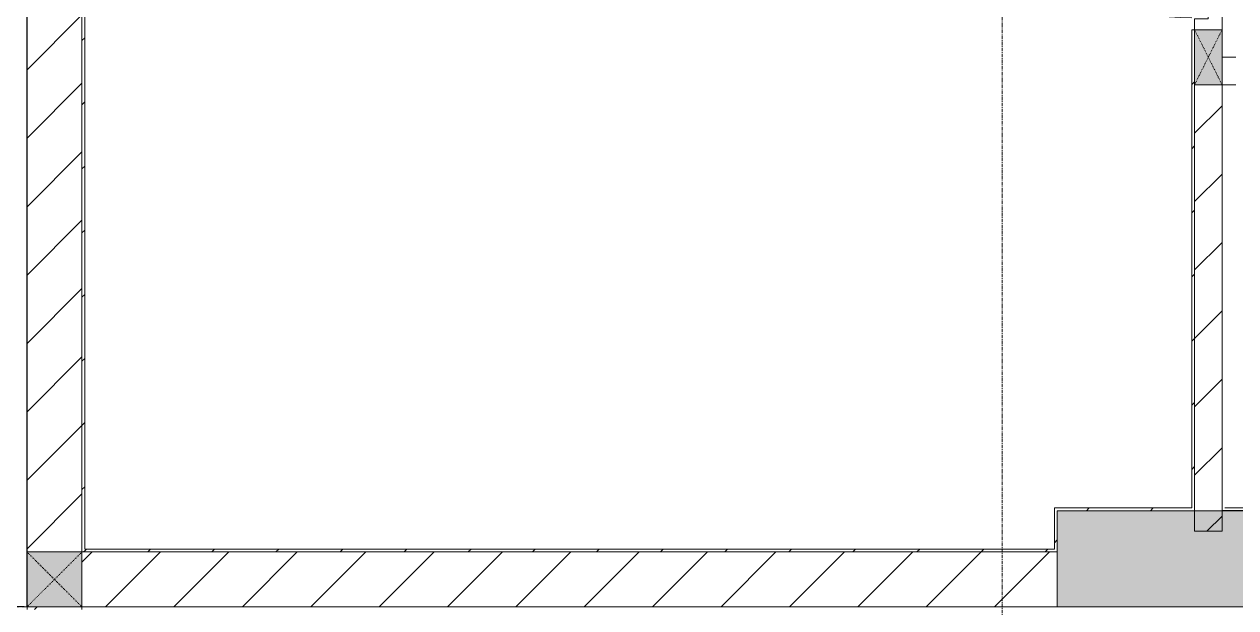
# Model space of a CAD drawing. Header units: millimetres. Extents: x 5359 to 218750, y -16347 to 109893.
# Drawn here: x 118492 to 122903, y 17234 to 19357 of the extents above; entities that cross this region are included whole.
import ezdxf

# ---------------------------------------------------------------- set-up
doc = ezdxf.new("R2010")
doc.units = ezdxf.units.MM
doc.linetypes.add('Dash', pattern=[6, 3, -3])
doc.linetypes.add('Grid Line', pattern=[22.225, 12.7, -3.175, 3.175, -3.175])
for name, color, linetype, lineweight in [('0-1', 7, 'Continuous', 5), ('A-DETL-GENF-1', 9, 'Continuous', 9), ('A-DOOR-1', 9, 'Continuous', 9), ('A-FLOR-1', 9, 'Continuous', 9), ('A-WALL', 113, 'Continuous', 9), ('A-WALL-1', 53, 'Continuous', 18), ('A-WALL-2', 9, 'Continuous', 9), ('A-WALL-3', 113, 'Continuous', 18), ('A-WALL-PATT-1', 10, 'Continuous', 9), ('A-WALL-PATT-2', 9, 'Continuous', 9), ('A-WALL-PATT-3', 111, 'Continuous', 9), ('G-IMPT', 8, 'Continuous', 9), ('I-WALL-1', 53, 'Continuous', 18), ('M-EQPM', 50, 'Continuous', 9), ('S-COLS', 52, 'Continuous', 9), ('S-COLS-1', 253, 'Continuous', 5), ('S-COLS-2', 53, 'Continuous', 18), ('S-COLS-3', 9, 'Continuous', 9), ('S-COLS-4', 52, 'Continuous', 18), ('S-COLS-5', 52, 'Dash', 9), ('S-COLS-HDLN', 52, 'Dash', 9), ('S-COLS-HDLN-1', 9, 'Dash', 9), ('S-GRID-1', 1, 'Grid Line', 9)]:
    doc.layers.add(name, color=color, linetype=linetype, lineweight=lineweight)
pattern_1 = [(45, (0, 0), (-124.4508, 124.4508), [])]
pattern_2 = [(45, (0, 0), (-116.67262, 116.67262), [])]

# ---------------------------------------------------------------- blocks, each defined once
blk = doc.blocks.new('NCV_TKTC_KET CAU_rvt-1-TKCS_MB ĐỊNH VỊ CỔNG-HÀNG RÀO')
at = {"layer": 'S-COLS-1'}
blk.add_hatch(color=256, dxfattribs=at).paths.add_polyline_path([(122770.8, 17236.9), (122952.6, 17236.9), (122952.6, 17586.9), (122252.6, 17586.9), (122252.6, 17236.9)])
at = {"layer": 'S-COLS-2'}
for p, q in [((122952.6, 17586.9), (122252.6, 17586.9)), ((122252.6, 17586.9), (122252.6, 17236.9)), ((122252.6, 17236.9), (122952.6, 17236.9))]:
    blk.add_line(p, q, dxfattribs=at)
blk = doc.blocks.new('DOOR_CW_01 CANH MO-PANEL KINH - DIW_01-900x2200-CỬA GỖ VÂN LAMINATE-553375-TKCS_MB ĐỊNH VỊ CỔNG-HÀNG RÀO')
at = {"layer": 'A-DETL-GENF-1'}
for p, q in [((-397, -182), (-397, -62)), ((-397, -62), (-357, -62)), ((-357, -62), (-357, -182)), ((-357, -182), (-397, -182)), ((-397, -196), (-391, -196)), ((-397, -738), (-397, -196)), ((-391, -196), (-391, -182)), ((-391, -182), (-363, -182)), ((-363, -182), (-363, -196)), ((-357, -196), (-363, -196)), ((-357, -196), (-357, -738)), ((-442, -737), (-442, -816.5)), ((-434, -799.5), (-434, -737)), ((-433.9, -711.2), (-427.3, -715.8)), ((-397, -738), (-391, -738)), ((-391, -752), (-391, -738)), ((-357, -738), (-363, -738)), ((-363, -738), (-363, -752)), ((-320.1, -711.2), (-326.7, -715.8)), ((-320, -799.5), (-320, -737)), ((-312, -737), (-312, -816.5)), ((-399, -792.2), (-399, -831.8)), ((-397, -792.2), (-399, -792.2)), ((-357, -752), (-397, -752)), ((-397, -752), (-397, -872)), ((-397, -792.2), (-397, -831.8)), ((-363, -752), (-391, -752)), ((-357, -872), (-357, -752)), ((-357, -792.2), (-357, -831.8)), ((-357, -792.2), (-355, -792.2)), ((-355, -792.2), (-355, -831.8)), ((-399, -820.5), (-438, -820.5)), ((-399, -803.5), (-430, -803.5)), ((-399, -831.8), (-397, -831.8)), ((-355, -831.8), (-357, -831.8)), ((-355, -803.5), (-324, -803.5)), ((-355, -820.5), (-316, -820.5)), ((-397, -872), (-357, -872))]:
    blk.add_line(p, q, dxfattribs=at)
blk.add_circle((-407, -60), 10, dxfattribs=at)
for centre, radius, start, end in [((-407, -60), 814, 268, 0), ((-397, -737), 45, 145, 180), ((-397, -737), 37, 145, 180), ((-357, -737), 37, 0, 35), ((-357, -737), 45, 360, 35), ((-438, -816.5), 4, 180, 270), ((-430, -799.5), 4, 180, 270), ((-324, -799.5), 4, 270, 0), ((-316, -816.5), 4, 270, 0)]:
    blk.add_arc(centre, radius, start, end, dxfattribs=at)
at = {"layer": 'A-DOOR-1'}
for p, q in [((-450, -50), (-450, 50)), ((-450, 50), (-400, 50)), ((-400, 50), (-400, 0)), ((400, 0), (400, 50)), ((400, 50), (450, 50)), ((450, 50), (450, -50)), ((-410, 0), (-410, -50)), ((-400, 0), (-410, 0)), ((410, 0), (400, 0)), ((410, -50), (410, 0)), ((-410, -50), (-450, -50)), ((-407, -50), (-382, -50)), ((450, -50), (410, -50))]:
    blk.add_line(p, q, dxfattribs=at)
blk = doc.blocks.new('G1_SOF - BO TRU - 100x200-V35-TKCS_MB ĐỊNH VỊ CỔNG-HÀNG RÀO')
at = {"layer": 'S-COLS-3'}
blk.add_hatch(color=256, dxfattribs=at).paths.add_polyline_path([(-50, -100), (50, -100), (50, 100), (-50, 100)])
at = {"layer": 'S-COLS-2'}
for p, q in [((50, 100), (-50, 100)), ((-50, 100), (-50, -100)), ((50, -100), (50, 100))]:
    blk.add_line(p, q, dxfattribs=at)
at = {"layer": 'S-COLS-HDLN-1'}
for p, q in [((50, 100), (-50, -100)), ((-50, 100), (50, -100))]:
    blk.add_line(p, q, dxfattribs=at)
blk = doc.blocks.new('NCV_TKTC_TANG 1_rvt-1-TKCS_MB ĐỊNH VỊ CỔNG-HÀNG RÀO')
at = {"layer": 'A-WALL-PATT-1'}
h = blk.add_hatch(dxfattribs=at)
h.set_pattern_fill('FP_2', color=256, style=0, pattern_type=2)
h.set_pattern_definition(pattern_1)
h.paths.add_polyline_path([(122852.6, 17511.9), (122852.6, 19136.9), (122752.6, 19136.9), (122752.6, 17511.9), (122770.8, 17511.9)])
h.paths.add_polyline_path([(122852.6, 20236.9), (122852.6, 20536.5), (122752.6, 20536.5), (122752.6, 20236.9), (122802.6, 20236.9)])
h.paths.add_polyline_path([(122752.6, 21336.5), (122852.6, 21336.5), (122852.6, 22236.9), (122752.6, 22236.9), (122752.6, 22116.5)])
at = {"layer": 'A-WALL-PATT-2'}
h = blk.add_hatch(dxfattribs=at)
h.set_pattern_fill('FP_3', color=256, style=0, pattern_type=2)
h.set_pattern_definition(pattern_2)
h.paths.add_polyline_path([(118702.6, 17436.9), (118712.6, 17436.9), (118712.6, 20326.9), (118702.6, 20326.9), (118702.6, 19157.8)])
h = blk.add_hatch(dxfattribs=at)
h.set_pattern_fill('FP_3', color=256, style=0, pattern_type=2)
h.set_pattern_definition(pattern_2)
h.paths.add_polyline_path([(122752.6, 17596.9), (122752.6, 19336.9), (122742.6, 19336.9), (122742.6, 17596.9)])
h.paths.add_polyline_path([(122742.6, 20236.9), (122752.6, 20236.9), (122752.6, 20326.9), (122742.6, 20326.9), (122742.6, 20244.9)])
h = blk.add_hatch(dxfattribs=at)
h.set_pattern_fill('FP_3', color=256, style=0, pattern_type=2)
h.set_pattern_definition(pattern_2)
h.paths.add_polyline_path([(122252.6, 17446.9), (122252.6, 17596.9), (122242.6, 17596.9), (122242.6, 17446.9)])
h = blk.add_hatch(dxfattribs=at)
h.set_pattern_fill('FP_3', color=256, style=0, pattern_type=2)
h.set_pattern_definition(pattern_2)
h.paths.add_polyline_path([(122752.6, 17586.9), (122752.6, 17596.9), (122252.6, 17596.9), (122252.6, 17586.9)])
h = blk.add_hatch(dxfattribs=at)
h.set_pattern_fill('FP_3', color=256, style=0, pattern_type=2)
h.set_pattern_definition(pattern_2)
h.paths.add_polyline_path([(122252.6, 17436.9), (122252.6, 17446.9), (118712.6, 17446.9), (118712.6, 17436.9), (121560.4, 17436.9)])
at = {"layer": 'A-FLOR-1'}
blk.add_line((122852.6, 17587.4), (122862.6, 17587.4), dxfattribs=at)
at = {"layer": 'A-WALL-1'}
for p, q in [((122862.6, 19236.9), (122852.6, 19236.9)), ((122852.6, 19126.9), (122852.6, 19136.9)), ((122752.6, 17596.9), (122752.6, 17511.9)), ((122852.6, 17511.9), (122852.6, 17587.4)), ((122752.6, 17511.9), (122852.6, 17511.9))]:
    blk.add_line(p, q, dxfattribs=at)
at = {"layer": 'A-WALL-2'}
for p, q in [((122902.6, 19236.9), (122862.6, 19236.9)), ((122752.6, 19136.9), (122752.6, 17596.9)), ((122752.6, 17596.9), (122752.6, 19136.9)), ((122852.6, 19136.9), (122902.6, 19136.9)), ((122852.6, 17587.4), (122852.6, 19126.9))]:
    blk.add_line(p, q, dxfattribs=at)
at = {"layer": 'I-WALL-1'}
for p, q in [((118702.6, 20326.9), (118702.6, 17436.9)), ((118712.6, 17446.9), (118712.6, 20326.9)), ((122752.6, 19336.9), (122742.6, 19336.9)), ((122742.6, 19336.9), (122742.6, 17596.9)), ((122252.6, 17596.9), (122242.6, 17596.9)), ((122242.6, 17596.9), (122242.6, 17446.9)), ((122742.6, 17596.9), (122252.6, 17596.9)), ((122752.6, 17586.9), (122752.6, 17596.9)), ((122962.6, 17597.4), (122862.6, 17597.4)), ((122252.6, 17446.9), (122252.6, 17586.9)), ((122252.6, 17586.9), (122752.6, 17586.9)), ((122862.6, 17587.4), (122952.6, 17587.4)), ((118702.6, 17436.9), (118712.6, 17436.9)), ((122242.6, 17446.9), (118712.6, 17446.9)), ((118712.6, 17436.9), (122252.6, 17436.9)), ((122252.6, 17436.9), (122252.6, 17446.9))]:
    blk.add_line(p, q, dxfattribs=at)
at = {"layer": 'A-DOOR-1', "rotation": 269.9999999999995}
blk.add_blockref('DOOR_CW_01 CANH MO-PANEL KINH - DIW_01-900x2200-CỬA GỖ VÂN LAMINATE-553375-TKCS_MB ĐỊNH VỊ CỔNG-HÀNG RÀO', (122802.6, 19786.9), dxfattribs=at)
at = {"layer": 'S-COLS-3', "rotation": 180}
blk.add_blockref('G1_SOF - BO TRU - 100x200-V35-TKCS_MB ĐỊNH VỊ CỔNG-HÀNG RÀO', (122802.6, 19236.9), dxfattribs=at)
blk = doc.blocks.new('TKTC_XREF_251221_MB TANG 1 - TKTC_XREF_260130_MB TANG 1_dwg-4202109-TKCS_MB ĐỊNH VỊ CỔNG-HÀNG RÀO')
at = {"layer": 'G-IMPT'}
blk.add_line((-86699.1, -384108.1), (-84659.2, -384108.1), dxfattribs=at)
blk = doc.blocks.new('TKTC_XREF_251221_MB TANG 1 - TKTC_XREF_251221_MB TANG 1-2038492-TKCS_MB ĐỊNH VỊ CỔNG-HÀNG RÀO')
blk.add_blockref('TKTC_XREF_251221_MB TANG 1 - TKTC_XREF_260130_MB TANG 1_dwg-4202109-TKCS_MB ĐỊNH VỊ CỔNG-HÀNG RÀO', (169499.1, 384109.7))
blk = doc.blocks.new('G1_SOF - BO TRU - 200x200-3051103-TKCS_MB ĐỊNH VỊ CỔNG-HÀNG RÀO')
at = {"layer": 'S-COLS-HDLN'}
for p, q in [((-100, -100), (100, 100)), ((100, -100), (-100, 100))]:
    blk.add_line(p, q, dxfattribs=at)

msp = doc.modelspace()

# ---------------------------------------------------------------- hatches: boundary and pattern name
at = {"layer": 'A-WALL-PATT-3'}
h = msp.add_hatch(dxfattribs=at)
h.set_pattern_fill('FP_1', color=256, style=0, pattern_type=2)
h.set_pattern_definition(pattern_1)
h.paths.add_polyline_path([(118702.6, 17226.9), (118702.6, 17236.9), (118502.6, 17236.9), (118502.6, 17226.9)])
h.paths.add_polyline_path([(118702.6, 17436.9), (118702.6, 20336.9), (118502.6, 20336.9), (118502.6, 17436.9)])
h = msp.add_hatch(dxfattribs=at)
h.set_pattern_fill('FP_1', color=256, style=0, pattern_type=2)
h.set_pattern_definition(pattern_1)
h.paths.add_polyline_path([(118702.6, 17236.9), (122252.6, 17236.9), (122252.6, 17436.9), (118702.6, 17436.9)])
at = {"layer": 'S-COLS-1'}
msp.add_hatch(color=256, dxfattribs=at).paths.add_polyline_path([(118502.6, 17236.9), (118702.6, 17236.9), (118702.6, 17436.9), (118502.6, 17436.9)])

# ---------------------------------------------------------------- linework, layer by layer
at = {"layer": 'A-WALL'}
for p, q in [((118502.6, 17436.9), (118702.6, 17436.9)), ((118702.6, 17436.9), (118702.6, 17226.9)), ((118492.5, 17236.9), (118502.5, 17236.9)), ((118502.6, 17226.9), (118502.6, 17236.9))]:
    msp.add_line(p, q, dxfattribs=at)
at = {"layer": 'A-WALL-3'}
for p, q in [((118502.5, 17236.9), (118502.5, 20536.9)), ((118502.6, 20536.9), (118502.6, 17436.9)), ((118702.6, 17436.9), (118702.6, 20336.9)), ((122252.6, 17436.9), (118702.6, 17436.9)), ((122252.6, 17236.9), (122252.6, 17436.9)), ((127252.6, 17236.9), (118502.5, 17236.9))]:
    msp.add_line(p, q, dxfattribs=at)
at = {"layer": 'S-COLS'}
for p, q in [((118702.6, 17436.9), (118502.6, 17436.9)), ((118702.6, 17236.9), (118702.6, 17436.9)), ((118502.6, 17236.9), (118702.6, 17236.9))]:
    msp.add_line(p, q, dxfattribs=at)
at = {"layer": 'S-COLS-4'}
msp.add_line((118502.6, 17436.9), (118502.6, 17236.9), dxfattribs=at)
at = {"layer": 'S-GRID-1'}
for p, q in [((122052.6, 13102.5), (122052.6, 80482.7)), ((135474.6, 17236.9), (24837.1, 17236.9))]:
    msp.add_line(p, q, dxfattribs=at)

# ---------------------------------------------------------------- block references
at = {"layer": '0-1'}
for name in ['NCV_TKTC_KET CAU_rvt-1-TKCS_MB ĐỊNH VỊ CỔNG-HÀNG RÀO', 'NCV_TKTC_TANG 1_rvt-1-TKCS_MB ĐỊNH VỊ CỔNG-HÀNG RÀO']:
    msp.add_blockref(name, (0, 0), dxfattribs=at)
at = {"layer": 'M-EQPM'}
msp.add_blockref('TKTC_XREF_251221_MB TANG 1 - TKTC_XREF_251221_MB TANG 1-2038492-TKCS_MB ĐỊNH VỊ CỔNG-HÀNG RÀO', (33652.6, 17236.9), dxfattribs=at)
at = {"layer": 'S-COLS-5', "rotation": 180}
msp.add_blockref('G1_SOF - BO TRU - 200x200-3051103-TKCS_MB ĐỊNH VỊ CỔNG-HÀNG RÀO', (118602.6, 17336.9), dxfattribs=at)

doc.saveas('drawing.dxf')
